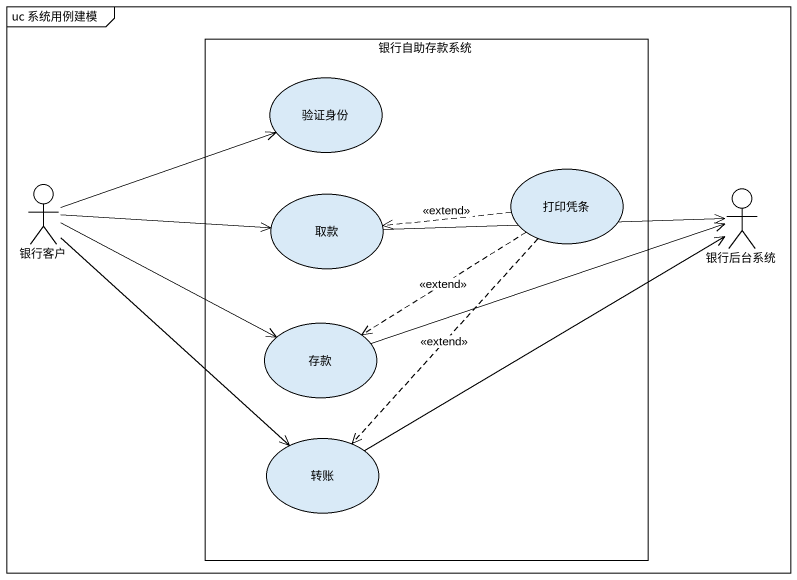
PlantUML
@startuml
mainframe uc 系统用例建模
rectangle 银行自助存款系统 {
  usecase 验证身份
  usecase 打印凭条
  usecase 取款
  usecase 存款
  usecase 转账
}
actor 银行客户
actor 银行后台系统
打印凭条 .left.> 取款 : <<extend>>
打印凭条 ..> 存款 : <<extend>>
打印凭条 ..> 转账 : <<extend>>
银行客户 -right-> 验证身份
银行客户 -right-> 取款
银行客户 -right-> 存款
银行客户 --> 转账
银行后台系统 <-left- 取款
银行后台系统 <-left- 存款
银行后台系统 <-left- 转账
@enduml
